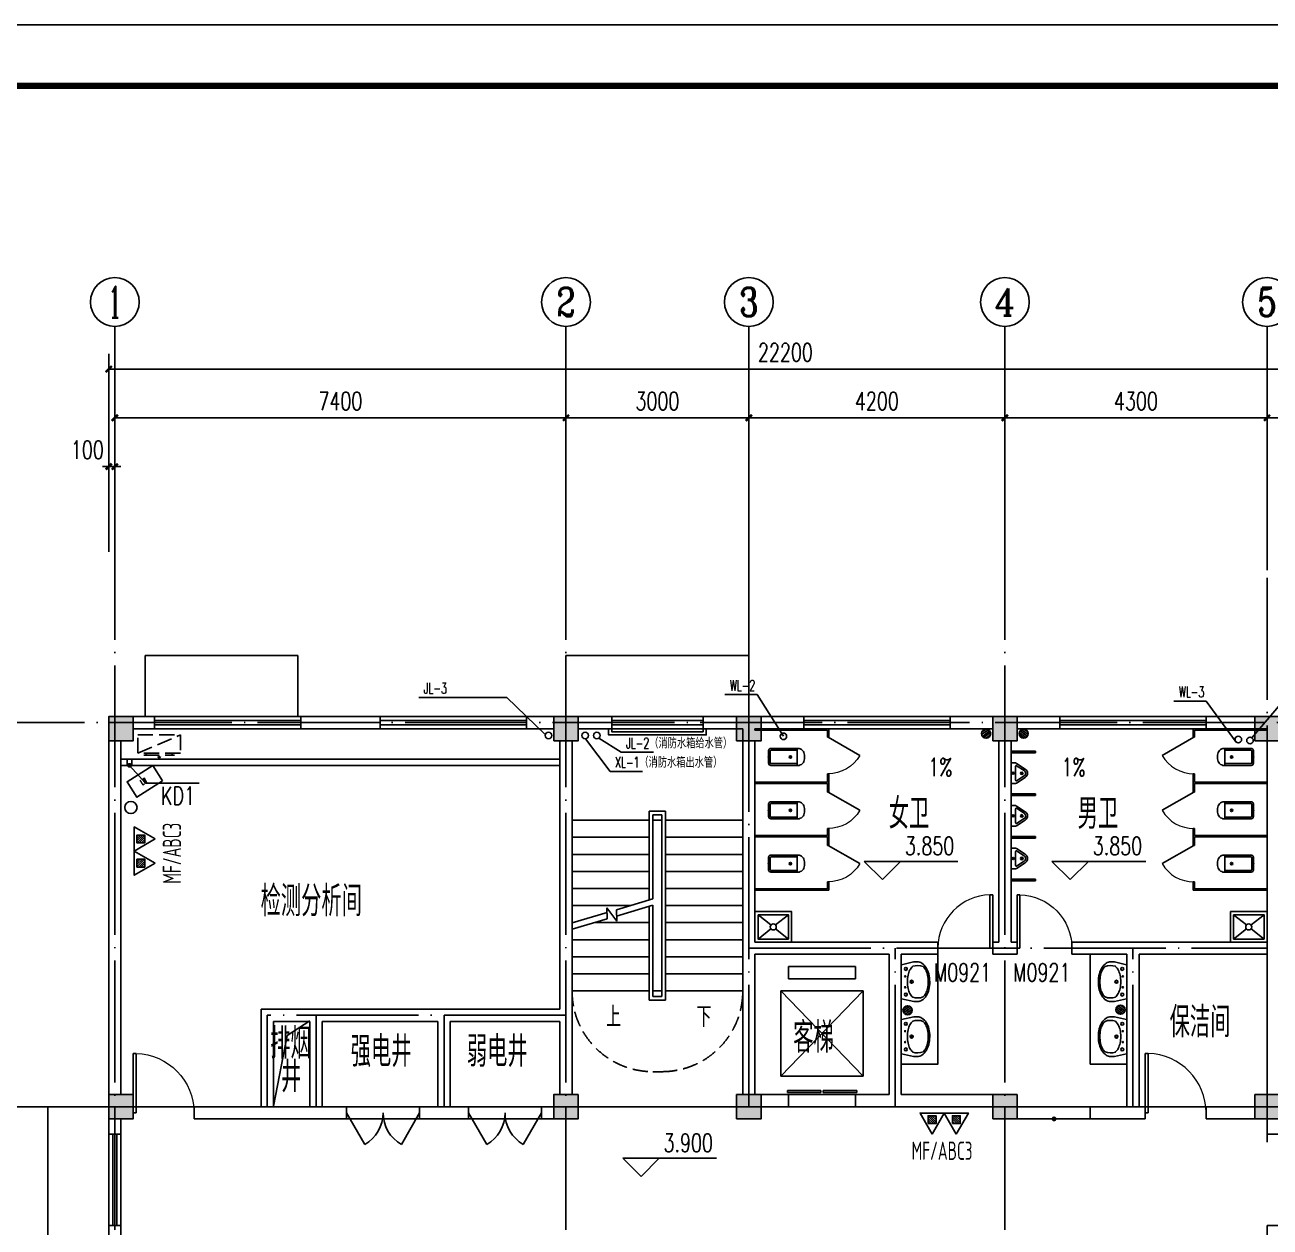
# Model space of a CAD drawing. Extents: x 6128144 to 12201635, y -1670122 to -706096.
# Drawn here: x 6374792 to 6395217, y -731060 to -711340 of the extents above; entities that cross this region are included whole.
import ezdxf
from ezdxf.enums import TextEntityAlignment as Align

# ---------------------------------------------------------------- set-up
doc = ezdxf.new("R2010")
doc.units = 0
doc.header["$LTSCALE"] = 1000
doc.header["$MEASUREMENT"] = 0
doc.linetypes.add('DASH', pattern=[0.35, 0.25, -0.1])
doc.linetypes.add('DOTE', pattern=[2.42, 2, -0.2, 0.02, -0.2])
doc.layers.get('0').update_dxf_attribs({"linetype": 'CONTINUOUS'})
doc.layers.get('Defpoints').update_dxf_attribs({"linetype": 'CONTINUOUS'})
for name, color, linetype in [('AUDIT_I_111215025233-1', 7, 'CONTINUOUS'), ('AXIS', 3, 'CONTINUOUS'), ('AXIS_TEXT', 7, 'CONTINUOUS'), ('COLUMN', 9, 'CONTINUOUS'), ('DIM_ELEV', 3, 'CONTINUOUS'), ('DIM_LEAD', 3, 'CONTINUOUS'), ('DIM_SYMB', 3, 'CONTINUOUS'), ('DOTE', 252, 'CONTINUOUS'), ('LATRINE', 6, 'CONTINUOUS'), ('LVTRY', 6, 'CONTINUOUS'), ('PUB_DIM', 3, 'CONTINUOUS'), ('PUB_HATCH', 8, 'CONTINUOUS'), ('PUB_TEXT', 7, 'CONTINUOUS'), ('PUB_TITLE', 4, 'CONTINUOUS'), ('STAIR', 5, 'CONTINUOUS'), ('TWT_LEAD', 3, 'CONTINUOUS'), ('VPIPE_DIM', 3, 'CONTINUOUS'), ('WALL', 2, 'CONTINUOUS'), ('WINDOW', 4, 'CONTINUOUS'), ('WINDOW_TEXT', 7, 'CONTINUOUS'), ('厨卫布置', 6, 'CONTINUOUS'), ('填充', 251, 'CONTINUOUS'), ('排水', 221, 'CONTINUOUS')]:
    doc.layers.add(name, color=color, linetype=linetype)
doc.styles.add('_TCH_AXIS', font='COMPLEX', dxfattribs={"bigfont": 'GBCBIG'})
doc.styles.add('_TCH_DIM', font='SIMPLEX', dxfattribs={"bigfont": 'GBCBIG'})
doc.styles.add('_TCH_DIM_T3', font='SIMPLEX', dxfattribs={"width": 0.705882, "bigfont": 'GBCBIG'})
doc.styles.add('_TCH_LABEL', font='COMPLEX', dxfattribs={"bigfont": 'GBCBIG'})
doc.styles.add('_TCH_WINDOW', font='SIMPLEX', dxfattribs={"height": 3.5, "bigfont": 'GBCBIG'})
doc.styles.add('COMPLEX', font='COMPLEX')
doc.styles.add('DIM_FONT', font='SIMPLEX', dxfattribs={"width": 0.7, "bigfont": 'GBCBIG'})
doc.styles.add('schuco', font='sceie.shx', dxfattribs={"width": 0.7, "bigfont": 'sceic.shx'})
doc.styles.add('X02W-L0100$0$_TWT_SERIAL', font='SIMPLEX', dxfattribs={"width": 0.8, "height": 3.5, "bigfont": 'HZTXT'})
doc.styles.add('样式 1', font='sceie.shx', dxfattribs={"width": 0.7, "bigfont": 'sceic.shx'})
doc.dimstyles.new('_TCH_ARCH&&100', dxfattribs={"dimtxt": 297.5, "dimasz": 100, "dimexe": 250, "dimexo": 300, "dimgap": 126.25, "dimtad": 1, "dimdec": 0, "dimzin": 0, "dimdsep": 46, "dimtxsty": '_TCH_DIM_T3', "dimblk": 'ARCHTICK', "dimcen": 0.09, "dimclrt": 7, "dimazin": 2, "dimtfac": 1, "dimtdec": 0, "dimtix": 1, "dimtmove": 2, "dimatfit": 3, "dimfxl": 0, "dimtolj": 1, "dimtzin": 0, "dimarcsym": 0})

# ---------------------------------------------------------------- blocks, each defined once
blk = doc.blocks.new('$lvtry$00000171')
at = {"layer": '排水'}
for p, q in [((-74, 11), (-11, 74)), ((-70, -27), (27, 70)), ((-53, -53), (53, 53)), ((-27, -70), (70, 27)), ((11, -74), (74, -11))]:
    blk.add_line(p, q, dxfattribs=at)
blk.add_circle((0, 0), 75, dxfattribs=at)
blk.add_point((0, 0), dxfattribs=at)
blk = doc.blocks.new('A$C2E081725')
at = {"linetype": 'DASH'}
for p, q in [((700, 94), (0, 394)), ((600, 64), (100, 64)), ((138, 94), (138, 64)), ((350, 8), (327, 39)), ((350, 49), (350, 0)), ((350, 8), (373, 39)), ((563, 94), (563, 64))]:
    blk.add_line(p, q, dxfattribs=at)
blk.add_lwpolyline([(0, 394), (0, 94), (700, 94), (700, 394)], close=True, dxfattribs=at)
blk = doc.blocks.new('$TCHSYS$APDOOR2D')
blk.add_line((0.5, 0), (0, 0.866))
at = {"lineweight": 13}
blk.add_arc((0.5, 0), 1, 120, 180, dxfattribs=at)
blk = doc.blocks.new('$lvtry$00000200')
at = {"color": 0}
for p, q in [((-110, -40), (-110, -470)), ((100, -30), (-100, -30)), ((110, -470), (110, -40))]:
    blk.add_line(p, q, dxfattribs=at)
blk.add_lwpolyline([(100, 0), (-100, 0, 0.414214), (-140, -40), (-140, -480, 0.414214), (-30, -590), (30, -590, 0.414214), (140, -480), (140, -40, 0.414214)], format="xyb", close=True, dxfattribs=at)
blk.add_lwpolyline([(140, -470), (-140, -470)], dxfattribs=at)
blk.add_circle((0, -359), 20, dxfattribs=at)
for centre, start, end in [((-100, -40), 90, 180), ((100, -40), 0, 90)]:
    blk.add_arc(centre, 10, start, end, dxfattribs=at)
for p in [(0, 0), (0, -359)]:
    blk.add_point(p, dxfattribs=at)
blk = doc.blocks.new('$lvtry$00000221')
at = {"color": 0}
for p, q in [((-124, -91), (-43, -216)), ((-116, -76), (116, -76)), ((43, -216), (124, -91))]:
    blk.add_line(p, q, dxfattribs=at)
blk.add_lwpolyline([(69, -231, -0.57735), (-69, -231), (-162, -88, -0.145378), (-170, -61), (-170, 0), (170, 0), (170, -61, -0.145378), (162, -88)], format="xyb", close=True, dxfattribs=at)
for centre, radius in [((0, -177), 20), ((0, -38), 17.7)]:
    blk.add_circle(centre, radius, dxfattribs=at)
for centre, radius, start, end in [((-116, -86), 10, 90, 213.0863), ((116, -86), 10, 326.9137, 90), ((0, -191), 50, 210, 330)]:
    blk.add_arc(centre, radius, start, end, dxfattribs=at)
for p in [(0, -38), (0, -177)]:
    blk.add_point(p, dxfattribs=at)
blk = doc.blocks.new('$plan$00000344')
for p, q in [((-280, -10), (-280, 0)), ((280, 0), (280, -10)), ((-251, -189), (-251, -186)), ((-248, -183), (-250, -185))]:
    blk.add_line(p, q)
for points in [[(-280, 0), (280, 0)], [(-326, -200), (-280, -5)], [(326, -204), (280, -5)]]:
    blk.add_lwpolyline(points)
for points in [[(-326, -200, 0.008223), (-326, -204, 0.149285)], [(253, -188, 0.098208), (193, -141, 0.066287), (110, -111, 0.052428), (0, -100, 0.052428), (-110, -111, 0.066287), (-193, -141, 0.093876), (-251, -186, 0.171377)], [(-326, -266, 0.149285), (-304, -337, 0.107079), (-231, -408, 0.075625), (-131, -450, 0.062436), (-1, -467, 0.062436), (130, -452, 0.075625), (230, -410, 0.107079), (304, -339, 0.149285), (326, -268, 0.005205), (326, -266, 0.086596)], [(-250, -358, 0.091341), (-193, -401, 0.066287), (-110, -431, 0.052428), (0, -442, 0.052428), (110, -431, 0.066287), (193, -401, 0.091756), (250, -358, 0.171377)]]:
    blk.add_lwpolyline(points, format="xyb")
at = {"flags": 128}
for points in [[(-326, -204), (-326, -268)], [(326, -204), (326, -268)]]:
    blk.add_lwpolyline(points, dxfattribs=at)
for points in [[(-253, -188, 0.172546), (-250, -358, 0.726395)], [(253, -188, -0.172546), (250, -358, -0.726395)]]:
    blk.add_lwpolyline(points, format="xyb", dxfattribs=at)
for centre, radius in [((-210, -75), 24), ((-210, -75), 24), ((-210, -75), 24), ((-90, -65), 10), ((0, -170), 25), ((90, -65), 10), ((210, -75), 24)]:
    blk.add_circle(centre, radius)
at = {"lineweight": 13}
blk.add_circle((0, -170), 15, dxfattribs=at)
blk.add_arc((-250, -186), 1, 131.3224, 180)
blk = doc.blocks.new('_LV12')
for p, q in [((-250, -50), (-39, -219)), ((39, -219), (250, -50)), ((-250, -450), (-39, -281)), ((39, -281), (250, -450))]:
    blk.add_line(p, q)
for points in [[(300, -500), (300, 0), (-300, 0), (-300, -500)], [(250, -450), (250, -50), (-250, -50), (-250, -450)]]:
    blk.add_lwpolyline(points, close=True)
blk.add_circle((0, -250), 50)
blk = doc.blocks.new('_AXISO')
blk.add_circle((0, 0), 0.5)
at = {"layer": 'AXIS_TEXT', "style": 'COMPLEX', "width": 1.041667}
blk.add_attdef('A', text='', height=0.56, dxfattribs=at).set_placement((-0.25, -0.28), (0.25, -0.28), align=Align.FIT)
blk = doc.blocks.new('_ArchTick')
at = {"color": 0, "linetype": 'ByBlock', "const_width": 0.4}
blk.add_lwpolyline([(-0.5, -0.5), (0.5, 0.5)], dxfattribs=at)
blk = doc.blocks.new('*D2743')
at = {"layer": 'Defpoints', "color": 0}
for p in [(6376267, -718585), (6376167, -720085), (6376267, -720085)]:
    blk.add_point(p, dxfattribs=at)
at = {"layer": 'PUB_DIM', "color": 0, "lineweight": -2}
for p, q in [((6376167, -719785), (6376167, -718335)), ((6376267, -719785), (6376267, -718335)), ((6376167, -718585), (6376067, -718585)), ((6376167, -718585), (6376267, -718585)), ((6376267, -718585), (6376367, -718585))]:
    blk.add_line(p, q, dxfattribs=at)
at = {"layer": 'PUB_DIM', "color": 0, "lineweight": -2, "xscale": 100, "yscale": 100, "zscale": 100}
blk.add_blockref('_ArchTick', (6376167, -718585), dxfattribs=at)
at = {"layer": 'PUB_DIM', "color": 0, "lineweight": -2, "xscale": 100, "yscale": 100, "zscale": 100, "rotation": 180}
blk.add_blockref('_ArchTick', (6376267, -718585), dxfattribs=at)
at = {"layer": 'PUB_DIM', "color": 7, "insert": (6375817, -718310), "char_height": 297.5, "attachment_point": 5, "style": '_TCH_DIM_T3'}
blk.add_mtext('\\A1;100', dxfattribs=at)
blk = doc.blocks.new('_FZH')
blk.add_lwpolyline([(-0.5, -0.5), (0.5, -0.5), (0.5, 0.5), (-0.5, 0.5)], close=True)
at = {"layer": 'PUB_HATCH'}
blk.add_solid([(-0.5, -0.5), (0.5, -0.5), (-0.5, 0.5), (0.5, 0.5)], dxfattribs=at)
blk = doc.blocks.new('*D2971')
at = {"layer": 'AXIS', "color": 0, "lineweight": -2}
for p, q in [((6376267, -719985), (6376267, -717535)), ((6383667, -719985), (6383667, -717535)), ((6376267, -717785), (6383667, -717785))]:
    blk.add_line(p, q, dxfattribs=at)
at = {"layer": 'Defpoints', "color": 0}
for p in [(6383667, -717785), (6376267, -720285), (6383667, -720285)]:
    blk.add_point(p, dxfattribs=at)
at = {"layer": 'AXIS', "color": 0, "lineweight": -2, "xscale": 100, "yscale": 100, "zscale": 100, "rotation": 180}
blk.add_blockref('_ArchTick', (6376267, -717785), dxfattribs=at)
at = {"layer": 'AXIS', "color": 0, "lineweight": -2, "xscale": 100, "yscale": 100, "zscale": 100}
blk.add_blockref('_ArchTick', (6383667, -717785), dxfattribs=at)
at = {"layer": 'AXIS', "color": 7, "insert": (6379967, -717510), "char_height": 297.5, "attachment_point": 5, "style": '_TCH_DIM_T3'}
blk.add_mtext('\\A1;7400', dxfattribs=at)
blk = doc.blocks.new('*D2972')
at = {"layer": 'AXIS', "color": 0, "lineweight": -2}
for p, q in [((6383667, -719985), (6383667, -717535)), ((6386667, -719985), (6386667, -717535)), ((6383667, -717785), (6386667, -717785))]:
    blk.add_line(p, q, dxfattribs=at)
at = {"layer": 'Defpoints', "color": 0}
for p in [(6386667, -717785), (6383667, -720285), (6386667, -720285)]:
    blk.add_point(p, dxfattribs=at)
at = {"layer": 'AXIS', "color": 0, "lineweight": -2, "xscale": 100, "yscale": 100, "zscale": 100, "rotation": 180}
blk.add_blockref('_ArchTick', (6383667, -717785), dxfattribs=at)
at = {"layer": 'AXIS', "color": 0, "lineweight": -2, "xscale": 100, "yscale": 100, "zscale": 100}
blk.add_blockref('_ArchTick', (6386667, -717785), dxfattribs=at)
at = {"layer": 'AXIS', "color": 7, "insert": (6385167, -717510), "char_height": 297.5, "attachment_point": 5, "style": '_TCH_DIM_T3'}
blk.add_mtext('\\A1;3000', dxfattribs=at)
blk = doc.blocks.new('*D2973')
at = {"layer": 'AXIS', "color": 0, "lineweight": -2}
for p, q in [((6386667, -719985), (6386667, -717535)), ((6390867, -719985), (6390867, -717535)), ((6386667, -717785), (6390867, -717785))]:
    blk.add_line(p, q, dxfattribs=at)
at = {"layer": 'Defpoints', "color": 0}
for p in [(6390867, -717785), (6386667, -720285), (6390867, -720285)]:
    blk.add_point(p, dxfattribs=at)
at = {"layer": 'AXIS', "color": 0, "lineweight": -2, "xscale": 100, "yscale": 100, "zscale": 100, "rotation": 180}
blk.add_blockref('_ArchTick', (6386667, -717785), dxfattribs=at)
at = {"layer": 'AXIS', "color": 0, "lineweight": -2, "xscale": 100, "yscale": 100, "zscale": 100}
blk.add_blockref('_ArchTick', (6390867, -717785), dxfattribs=at)
at = {"layer": 'AXIS', "color": 7, "insert": (6388767, -717510), "char_height": 297.5, "attachment_point": 5, "style": '_TCH_DIM_T3'}
blk.add_mtext('\\A1;4200', dxfattribs=at)
blk = doc.blocks.new('*D2974')
at = {"layer": 'AXIS', "color": 0, "lineweight": -2}
for p, q in [((6390867, -719985), (6390867, -717535)), ((6395167, -719985), (6395167, -717535)), ((6390867, -717785), (6395167, -717785))]:
    blk.add_line(p, q, dxfattribs=at)
at = {"layer": 'Defpoints', "color": 0}
for p in [(6395167, -717785), (6390867, -720285), (6395167, -720285)]:
    blk.add_point(p, dxfattribs=at)
at = {"layer": 'AXIS', "color": 0, "lineweight": -2, "xscale": 100, "yscale": 100, "zscale": 100, "rotation": 180}
blk.add_blockref('_ArchTick', (6390867, -717785), dxfattribs=at)
at = {"layer": 'AXIS', "color": 0, "lineweight": -2, "xscale": 100, "yscale": 100, "zscale": 100}
blk.add_blockref('_ArchTick', (6395167, -717785), dxfattribs=at)
at = {"layer": 'AXIS', "color": 7, "insert": (6393017, -717510), "char_height": 297.5, "attachment_point": 5, "style": '_TCH_DIM_T3'}
blk.add_mtext('\\A1;4300', dxfattribs=at)
blk = doc.blocks.new('*D2975')
at = {"layer": 'AXIS', "color": 0, "lineweight": -2}
for p, q in [((6395167, -719985), (6395167, -717535)), ((6398267, -719985), (6398267, -717535)), ((6395167, -717785), (6398267, -717785))]:
    blk.add_line(p, q, dxfattribs=at)
at = {"layer": 'Defpoints', "color": 0}
for p in [(6398267, -717785), (6395167, -720285), (6398267, -720285)]:
    blk.add_point(p, dxfattribs=at)
at = {"layer": 'AXIS', "color": 0, "lineweight": -2, "xscale": 100, "yscale": 100, "zscale": 100, "rotation": 180}
blk.add_blockref('_ArchTick', (6395167, -717785), dxfattribs=at)
at = {"layer": 'AXIS', "color": 0, "lineweight": -2, "xscale": 100, "yscale": 100, "zscale": 100}
blk.add_blockref('_ArchTick', (6398267, -717785), dxfattribs=at)
at = {"layer": 'AXIS', "color": 7, "insert": (6396717, -717510), "char_height": 297.5, "attachment_point": 5, "style": '_TCH_DIM_T3'}
blk.add_mtext('\\A1;3100', dxfattribs=at)
blk = doc.blocks.new('*D2976')
at = {"layer": 'AXIS', "color": 0, "lineweight": -2}
for p, q in [((6376167, -719985), (6376167, -716735)), ((6398367, -719985), (6398367, -716735)), ((6376167, -716985), (6398367, -716985))]:
    blk.add_line(p, q, dxfattribs=at)
at = {"layer": 'Defpoints', "color": 0}
for p in [(6398367, -716985), (6376167, -720285), (6398367, -720285)]:
    blk.add_point(p, dxfattribs=at)
at = {"layer": 'AXIS', "color": 0, "lineweight": -2, "xscale": 100, "yscale": 100, "zscale": 100, "rotation": 180}
blk.add_blockref('_ArchTick', (6376167, -716985), dxfattribs=at)
at = {"layer": 'AXIS', "color": 0, "lineweight": -2, "xscale": 100, "yscale": 100, "zscale": 100}
blk.add_blockref('_ArchTick', (6398367, -716985), dxfattribs=at)
at = {"layer": 'AXIS', "color": 7, "insert": (6387267, -716710), "char_height": 297.5, "attachment_point": 5, "style": '_TCH_DIM_T3'}
blk.add_mtext('\\A1;22200', dxfattribs=at)
blk = doc.blocks.new('$DorLib2D$00000001')
for p, q in [((0.45, 0.975), (0.5, 0.975)), ((0.45, 0), (0.45, 0.975)), ((0.5, 0), (0.5, 0.975)), ((0.5, 0), (0.45, 0))]:
    blk.add_line(p, q)
at = {"lineweight": 13}
blk.add_arc((0.475, 0), 0.975, 91.4693, 180, dxfattribs=at)
blk = doc.blocks.new('$TCHSYS$LDOR22D')
for p, q in [((-0.517, 0.833), (-0.017, 0.833)), ((-0.517, 0.833), (-0.517, 0.667)), ((-0.017, 0.833), (-0.017, 0.667)), ((0.017, 0.833), (0.017, 0.667)), ((0.017, 0.833), (0.517, 0.833)), ((0.517, 0.833), (0.517, 0.667)), ((-0.517, 0.667), (-0.017, 0.667)), ((0.017, 0.667), (0.517, 0.667)), ((-0.5, 0.5), (0.5, 0.5))]:
    blk.add_line(p, q)
blk = doc.blocks.new('$ATTACHMENT$00000214')
h = blk.add_hatch()
h.set_pattern_fill('ANSI31', color=256, scale=200, style=0)
h.set_pattern_definition([(45, (-38543.802, -6842.639), (-17.67767, 17.67767), [])])
h.paths.add_polyline_path([(-65, 2), (65, 2), (65, -128), (-65, -128)])
for points in [[(0, 172), (-198, -172), (198, -172)], [(-65, 2), (65, 2), (65, -128), (-65, -128)]]:
    blk.add_lwpolyline(points, close=True)

msp = doc.modelspace()

# ---------------------------------------------------------------- linework, layer by layer
at = {"color": 0}
for p, q in [((6386273.9, -722324.2), (6386802.3, -722324.2)), ((6387233.6, -723009.3), (6386802.3, -722324.2)), ((6393639.8, -722431.1), (6394168.2, -722431.1)), ((6394661.8, -723104.6), (6394168.2, -722431.1)), ((6376917.5, -722885.3), (6376917.5, -722685.3)), ((6376917.5, -722685.3), (6379317.5, -722685.3)), ((6379317.5, -722752), (6376917.5, -722752)), ((6379317.5, -722818.7), (6376917.5, -722818.7)), ((6379317.5, -722685.3), (6379317.5, -722885.3)), ((6376917.5, -722885.3), (6379317.5, -722885.3)), ((6384392.9, -723585.3), (6384921.3, -723585.3)), ((6380067.6, -729185.3), (6380367.6, -729705)), ((6381267.6, -729185.3), (6380967.6, -729705))]:
    msp.add_line(p, q, dxfattribs=at)
at = {"color": 0, "extrusion": (0, 0, -1)}
for p, q in [((6380617.8, -722685.3), (6380617.8, -722885.3)), ((6383017.8, -722685.3), (6380617.8, -722685.3)), ((6380617.8, -722752), (6383017.8, -722752)), ((6380617.8, -722818.7), (6383017.8, -722818.7)), ((6383017.8, -722885.3), (6383017.8, -722685.3)), ((6387567.5, -722685.3), (6387567.5, -722885.3)), ((6389967.5, -722685.3), (6387567.5, -722685.3)), ((6387567.5, -722752), (6389967.5, -722752)), ((6387567.5, -722818.7), (6389967.5, -722818.7)), ((6389967.5, -722885.3), (6389967.5, -722685.3)), ((6391767.5, -722685.3), (6391767.5, -722885.3)), ((6394167.5, -722685.3), (6391767.5, -722685.3)), ((6391767.5, -722752), (6394167.5, -722752)), ((6391767.5, -722818.7), (6394167.5, -722818.7)), ((6394167.5, -722885.3), (6394167.5, -722685.3)), ((6383017.8, -722885.3), (6380617.8, -722885.3)), ((6389967.5, -722885.3), (6387567.5, -722885.3)), ((6394167.5, -722885.3), (6391767.5, -722885.3)), ((6382067.6, -729185.3), (6382367.6, -729705)), ((6383267.6, -729185.3), (6382967.6, -729705))]:
    msp.add_line(p, q, dxfattribs=at)
at = {"extrusion": (0, 0, -1)}
for p, q in [((6385917.5, -722685.3), (6384417.5, -722685.3)), ((6384417.5, -722885.3), (6384417.5, -722685.3)), ((6384417.5, -722752), (6385917.5, -722752)), ((6384417.5, -722818.7), (6385917.5, -722818.7)), ((6385917.5, -722885.3), (6385917.5, -722685.3)), ((6385917.5, -722885.3), (6384417.5, -722885.3)), ((6376617.5, -728210.3), (6376567.5, -728210.3)), ((6376567.5, -729185.3), (6376567.5, -728210.3)), ((6376617.5, -729185.3), (6376617.5, -728210.3)), ((6376567.5, -729185.3), (6376617.5, -729185.3)), ((6376167.5, -731035.3), (6376167.5, -729535.3)), ((6376367.5, -729535.3), (6376167.5, -729535.3)), ((6376234.1, -729535.3), (6376234.1, -731035.3)), ((6376300.8, -729535.3), (6376300.8, -731035.3)), ((6376367.5, -731035.3), (6376367.5, -729535.3)), ((6376367.5, -731035.3), (6376167.5, -731035.3))]:
    msp.add_line(p, q, dxfattribs=at)
at = {"color": 1}
msp.add_line((6383990.1, -723049.2), (6384392.9, -723585.3), dxfattribs=at)
at = {"color": 3}
for p, q in [((6384207.8, -723038.1), (6384574.4, -723271)), ((6384574.4, -723271), (6385102.8, -723271))]:
    msp.add_line(p, q, dxfattribs=at)
at = {"linetype": 'ByBlock'}
msp.add_line((6376367.5, -723485.3), (6383567.5, -723485.3), dxfattribs=at)
msp.add_line((6376367.5, -723485.3), (6383567.5, -723485.3), dxfattribs=at)
for p, q in [((6393217.5, -728210.3), (6393167.5, -728210.3)), ((6393167.5, -729185.3), (6393167.5, -728210.3)), ((6393217.5, -729185.3), (6393217.5, -728210.3)), ((6393167.5, -729185.3), (6393217.5, -729185.3))]:
    msp.add_line(p, q)
at = {"color": 0, "linetype": 'DASH'}
msp.add_line((6385092.5, -728510.3), (6385242.5, -728510.3), dxfattribs=at)
at = {"color": 0}
for points in [[(6384367.5, -722885.3), (6384367.5, -722985.3), (6385967.5, -722985.3), (6385967.5, -722885.3)], [(6384417.5, -722885.3), (6384417.5, -722935.3), (6385917.5, -722935.3), (6385917.5, -722885.3)], [(6378867.5, -729075.7), (6379092.8, -727918.8), (6379467.5, -727675.7)]]:
    msp.add_lwpolyline(points, dxfattribs=at)
for centre in [(6383379.8, -722995.1), (6387233.6, -723009.3), (6394696.1, -723063.1)]:
    msp.add_circle(centre, 53.8, dxfattribs=at)
at = {"color": 1}
msp.add_circle((6383983.7, -722995.8), 53.8, dxfattribs=at)
at = {"color": 3}
msp.add_circle((6384175.6, -722995.1), 53.8, dxfattribs=at)
msp.add_circle((6376531.8, -724175.9), 100)
at = {"color": 0, "linetype": 'DASH'}
for centre, start, end in [((6385092.5, -727185.3), 180, 270), ((6385242.5, -727185.3), 270, 360)]:
    msp.add_arc(centre, 1325, start, end, dxfattribs=at)
at = {"lineweight": 13, "extrusion": (0, 0, -1)}
msp.add_arc((-6376592.5, -729185.3), 975, 91.46928, 180, dxfattribs=at)
at = {"lineweight": 13}
msp.add_arc((6393192.5, -729185.3), 975, 360, 88.53072, dxfattribs=at)
at = {"color": 0}
for centre, start, end in [((6380067.6, -729185.3), 300, 0), ((6381267.6, -729185.3), 180, 240)]:
    msp.add_arc(centre, 600, start, end, dxfattribs=at)
at = {"color": 0, "extrusion": (0, 0, -1)}
for centre, start, end in [((-6382067.6, -729185.3), 180, 240), ((-6383267.6, -729185.3), 300, 360)]:
    msp.add_arc(centre, 600, start, end, dxfattribs=at)
at = {"layer": 'AUDIT_I_111215025233-1'}
for p, q in [((6376767.5, -722685.3), (6376767.5, -721685.3)), ((6379267.5, -721685.3), (6376767.5, -721685.3)), ((6379267.5, -722685.3), (6379267.5, -721685.3)), ((6386667.5, -721685.3), (6383667.5, -721685.3)), ((6383667.5, -722685.3), (6383667.5, -721685.3)), ((6386667.5, -722685.3), (6386667.5, -721685.3)), ((6376067.5, -729085.3), (6375167.5, -729085.3)), ((6375167.5, -731485.3), (6375167.5, -729085.3))]:
    msp.add_line(p, q, dxfattribs=at)
at = {"layer": 'AXIS', "color": 0}
for p, q in [((6376267.5, -720285.3), (6376267.5, -716285.3)), ((6383667.5, -720285.3), (6383667.5, -716285.3)), ((6386667.5, -720285.3), (6386667.5, -716285.3)), ((6390867.5, -720285.3), (6390867.5, -716285.3)), ((6395167.5, -720285.3), (6395167.5, -716285.3))]:
    msp.add_line(p, q, dxfattribs=at)
at = {"layer": 'DIM_ELEV', "color": 0}
for p, q in [((6388857, -725360.6), (6388557, -725060.6)), ((6388557, -725060.6), (6390097.2, -725060.6)), ((6388857, -725360.6), (6389157, -725060.6)), ((6391938.9, -725360.6), (6391638.9, -725060.6)), ((6391638.9, -725060.6), (6393179.2, -725060.6)), ((6391938.9, -725360.6), (6392238.9, -725060.6)), ((6384898.3, -730231.1), (6384598.3, -729931.1)), ((6384598.3, -729931.1), (6386138.5, -729931.1)), ((6384898.3, -730231.1), (6385198.3, -729931.1))]:
    msp.add_line(p, q, dxfattribs=at)
at = {"layer": 'DIM_LEAD', "const_width": 40}
msp.add_lwpolyline([(6391665.3, -729267.1, 1), (6391681.6, -729303.6, 1)], format="xyb", close=True, dxfattribs=at)
at = {"layer": 'DIM_SYMB'}
for points in [[(6390019.2, -723447.4, 0, 0, 0), (6390208.4, -723282.4, 80, 0, 0), (6390434.5, -723085.2, 0, 0, 0)], [(6391715.8, -723447.4, 0, 0, 0), (6391526.5, -723282.4, 80, 0, 0), (6391300.4, -723085.2, 0, 0, 0)]]:
    msp.add_lwpolyline(points, format="xyseb", dxfattribs=at)
at = {"layer": 'DIM_SYMB', "const_width": 40}
msp.add_lwpolyline([(6376520.9, -723500.2, 1), (6376494.1, -723470.5, 1)], format="xyb", close=True, dxfattribs=at)
at = {"layer": 'DIM_SYMB'}
msp.add_lwpolyline([(6377650.1, -723775.2), (6376769, -723775.2), (6376507.5, -723485.3)], dxfattribs=at)
at = {"layer": 'DIM_SYMB', "color": 0}
for points in [[(6385905, -727325.3, 0, 0, 0), (6385905, -723635.3, 0, 0, 0), (6384430, -723635.3, 0, 0, 0), (6384430, -725485.3, 80, 0, 0), (6384430, -725785.3, 0, 0, 0)], [(6384430, -727325.3, 0, 0, 0), (6384430, -726365.3, 80, 0, 0), (6384430, -726065.3, 0, 0, 0)]]:
    msp.add_lwpolyline(points, format="xyseb", dxfattribs=at)
at = {"layer": 'DOTE', "linetype": 'DOTE'}
for p, q in [((6376267.5, -740785.3), (6376267.5, -720285.3)), ((6383667.5, -740785.3), (6383667.5, -720285.3)), ((6386667.5, -729085.3), (6386667.5, -720285.3)), ((6390867.5, -740785.3), (6390867.5, -720285.3)), ((6395167.5, -729669.1), (6395167.5, -720285.3)), ((6373767.5, -722785.3), (6400767.5, -722785.3)), ((6386667.5, -726485.3), (6395167.5, -726485.3)), ((6389067.5, -729085.3), (6389067.5, -726485.3)), ((6392967.5, -729085.3), (6392967.5, -726485.3)), ((6383667.5, -727585.3), (6378767.5, -727585.3)), ((6378767.5, -729085.3), (6378767.5, -727585.3)), ((6379567.5, -729085.3), (6379567.5, -727585.3)), ((6381667.5, -729085.3), (6381667.5, -727585.3)), ((6373767.5, -729085.3), (6400767.5, -729085.3)), ((6375367.5, -729085.3), (6399167.5, -729085.3))]:
    msp.add_line(p, q, dxfattribs=at)
at = {"layer": 'LATRINE'}
for p, q in [((6386767.5, -722885.3), (6387980, -722885.3)), ((6386767.5, -722885.3), (6386767.5, -722910.3)), ((6386767.5, -722910.3), (6387955, -722910.3)), ((6387955, -722910.3), (6387955, -723022.8)), ((6387955, -723022.8), (6387980, -723022.8)), ((6387980, -723022.8), (6387980, -722885.3)), ((6393955, -722885.3), (6393955, -723022.8)), ((6395167.5, -722885.3), (6393955, -722885.3)), ((6393955, -723022.8), (6393980, -723022.8)), ((6393980, -723022.8), (6393980, -722910.3)), ((6395167.5, -722910.3), (6393980, -722910.3)), ((6395167.5, -722910.3), (6395167.5, -722885.3)), ((6390767.5, -723279.7), (6390767.5, -723254.7)), ((6390967.5, -723254.7), (6391367.5, -723254.7)), ((6390967.5, -723279.7), (6391367.5, -723279.7)), ((6391367.5, -723279.7), (6391367.5, -723254.7)), ((6387980, -723622.8), (6387955, -723622.8)), ((6387955, -723622.8), (6387955, -723760.3)), ((6387980, -723772.8), (6387980, -723622.8)), ((6393980, -723622.8), (6393955, -723622.8)), ((6393955, -723622.8), (6393955, -723772.8)), ((6393980, -723760.3), (6393980, -723622.8)), ((6386767.5, -723760.3), (6387955, -723760.3)), ((6386767.5, -723760.3), (6386767.5, -723785.3)), ((6386767.5, -723785.3), (6387955, -723785.3)), ((6387955, -723785.3), (6387955, -723922.8)), ((6387980, -723922.8), (6387980, -723772.8)), ((6393955, -723772.8), (6393955, -723922.8)), ((6395167.5, -723760.3), (6393980, -723760.3)), ((6395167.5, -723785.3), (6393980, -723785.3)), ((6393980, -723922.8), (6393980, -723785.3)), ((6395167.5, -723785.3), (6395167.5, -723760.3)), ((6387955, -723922.8), (6387980, -723922.8)), ((6390767.5, -723979.2), (6390767.5, -723954.2)), ((6390967.5, -723954.2), (6391367.5, -723954.2)), ((6390967.5, -723979.2), (6391367.5, -723979.2)), ((6391367.5, -723979.2), (6391367.5, -723954.2)), ((6393955, -723922.8), (6393980, -723922.8)), ((6386767.5, -724635.3), (6387955, -724635.3)), ((6386767.5, -724635.3), (6386767.5, -724660.3)), ((6386767.5, -724660.3), (6387955, -724660.3)), ((6387980, -724522.8), (6387955, -724522.8)), ((6387955, -724522.8), (6387955, -724635.3)), ((6387955, -724660.3), (6387955, -724797.8)), ((6387980, -724647.8), (6387980, -724522.8)), ((6387980, -724797.8), (6387980, -724647.8)), ((6390767.5, -724678.7), (6390767.5, -724653.7)), ((6390967.5, -724653.7), (6391367.5, -724653.7)), ((6390967.5, -724678.7), (6391367.5, -724678.7)), ((6391367.5, -724678.7), (6391367.5, -724653.7)), ((6393980, -724522.8), (6393955, -724522.8)), ((6393955, -724522.8), (6393955, -724647.8)), ((6393955, -724647.8), (6393955, -724797.8)), ((6393980, -724635.3), (6393980, -724522.8)), ((6395167.5, -724635.3), (6393980, -724635.3)), ((6395167.5, -724660.3), (6393980, -724660.3)), ((6393980, -724797.8), (6393980, -724660.3)), ((6395167.5, -724660.3), (6395167.5, -724635.3)), ((6387955, -724797.8), (6387980, -724797.8)), ((6393955, -724797.8), (6393980, -724797.8)), ((6387980, -725397.8), (6387955, -725397.8)), ((6387955, -725397.8), (6387955, -725510.3)), ((6387980, -725535.3), (6387980, -725397.8)), ((6390767.5, -725378.2), (6390767.5, -725353.2)), ((6390967.5, -725353.2), (6391367.5, -725353.2)), ((6390967.5, -725378.2), (6391367.5, -725378.2)), ((6391367.5, -725378.2), (6391367.5, -725353.2)), ((6393980, -725397.8), (6393955, -725397.8)), ((6393955, -725397.8), (6393955, -725535.3)), ((6393980, -725510.3), (6393980, -725397.8)), ((6386767.5, -725510.3), (6387955, -725510.3)), ((6386767.5, -725510.3), (6386767.5, -725535.3)), ((6386767.5, -725535.3), (6387980, -725535.3)), ((6395167.5, -725535.3), (6393955, -725535.3)), ((6395167.5, -725510.3), (6393980, -725510.3)), ((6395167.5, -725535.3), (6395167.5, -725510.3))]:
    msp.add_line(p, q, dxfattribs=at)
for points in [[(6389167.5, -728385.3), (6389767.5, -728385.3), (6389767.5, -726585.3), (6389167.5, -726585.3)], [(6392867.5, -728385.3), (6392267.5, -728385.3), (6392267.5, -726585.3), (6392867.5, -726585.3)]]:
    msp.add_lwpolyline(points, dxfattribs=at)
at = {"layer": 'PUB_TITLE', "color": 4}
msp.add_lwpolyline([(6357702.5, -753339.6), (6417102.5, -753339.6), (6417102.5, -711339.6), (6357702.5, -711339.6)], close=True, dxfattribs=at)
at = {"layer": 'PUB_TITLE', "color": 4, "const_width": 100}
msp.add_lwpolyline([(6360202.5, -752339.6), (6416102.5, -752339.6), (6416102.5, -712339.6), (6360202.5, -712339.6)], close=True, dxfattribs=at)
at = {"layer": 'STAIR', "linetype": 'ByBlock'}
for p, q in [((6386567.5, -722885.3), (6383867.5, -722885.3)), ((6386567.5, -724285.3), (6386567.5, -722885.3)), ((6383767.5, -723085.3), (6383767.5, -724285.3)), ((6383767.5, -726625.3), (6383767.5, -725902.8))]:
    msp.add_line(p, q, dxfattribs=at)
at = {"layer": 'STAIR', "color": 0}
for p, q in [((6386467.5, -722885.3), (6383867.5, -722885.3)), ((6383767.5, -723085.3), (6383767.5, -724385.3)), ((6386567.5, -724385.3), (6386567.5, -723085.3)), ((6385032.5, -725694.7), (6385032.5, -724235.3)), ((6385032.5, -724235.3), (6385302.5, -724235.3)), ((6385302.5, -724235.3), (6385302.5, -727335.3)), ((6383767.5, -726069.5), (6383767.5, -724385.3)), ((6383767.5, -724385.3), (6385032.5, -724385.3)), ((6383767.5, -724385.3), (6385032.5, -724385.3)), ((6385092.5, -725676.9), (6385092.5, -724295.3)), ((6385092.5, -724295.3), (6385242.5, -724295.3)), ((6385092.5, -725676.9), (6385092.5, -724385.3)), ((6385092.5, -724385.3), (6385242.5, -724385.3)), ((6385242.5, -724295.3), (6385242.5, -727275.3)), ((6385242.5, -724385.3), (6385242.5, -727185.3)), ((6386567.5, -724385.3), (6385302.5, -724385.3)), ((6385302.5, -724385.3), (6386567.5, -724385.3)), ((6386567.5, -724385.3), (6386567.5, -727185.3)), ((6383767.5, -724665.3), (6385032.5, -724665.3)), ((6386567.5, -724665.3), (6385302.5, -724665.3)), ((6383767.5, -724945.3), (6385032.5, -724945.3)), ((6386567.5, -724945.3), (6385302.5, -724945.3)), ((6383767.5, -725225.3), (6385032.5, -725225.3)), ((6386567.5, -725225.3), (6385302.5, -725225.3)), ((6383767.5, -725505.3), (6385032.5, -725505.3)), ((6384495.6, -725853.7), (6385092.5, -725676.9)), ((6386567.5, -725505.3), (6385302.5, -725505.3)), ((6383767.5, -725785.3), (6384726.5, -725785.3)), ((6383767.5, -726069.5), (6384342.5, -725899.1)), ((6384345.2, -726002.6), (6384340.5, -725824.2)), ((6384340.5, -725824.2), (6384500.5, -726040.4)), ((6384500.5, -726040.4), (6384495.6, -725853.7)), ((6384498.3, -725957.2), (6385092.5, -725781.2)), ((6385032.5, -727335.3), (6385032.5, -725799)), ((6385092.5, -727185.3), (6385092.5, -725781.2)), ((6385092.5, -727275.3), (6385092.5, -725781.2)), ((6386567.5, -725785.3), (6385302.5, -725785.3)), ((6383767.5, -726173.8), (6384345.2, -726002.6)), ((6383767.5, -726065.3), (6383781.4, -726065.3)), ((6384133.4, -726065.3), (6385032.5, -726065.3)), ((6386567.5, -726065.3), (6385302.5, -726065.3)), ((6383767.5, -727185.3), (6383767.5, -726173.8)), ((6383767.5, -726345.3), (6385032.5, -726345.3)), ((6386567.5, -726345.3), (6385302.5, -726345.3)), ((6383767.5, -726625.3), (6385032.5, -726625.3)), ((6386567.5, -726625.3), (6385302.5, -726625.3)), ((6383767.5, -726905.3), (6385032.5, -726905.3)), ((6386567.5, -726905.3), (6385302.5, -726905.3)), ((6383767.5, -727185.3), (6385032.5, -727185.3)), ((6385302.5, -727335.3), (6385032.5, -727335.3)), ((6385092.5, -727185.3), (6385242.5, -727185.3)), ((6385242.5, -727275.3), (6385092.5, -727275.3)), ((6386567.5, -727185.3), (6385302.5, -727185.3))]:
    msp.add_line(p, q, dxfattribs=at)
at = {"layer": 'STAIR'}
for p, q in [((6387317.5, -726785.3), (6387317.5, -726985.3)), ((6388417.5, -726785.3), (6387317.5, -726785.3)), ((6388417.5, -726985.3), (6388417.5, -726785.3)), ((6387317.5, -726985.3), (6388417.5, -726985.3)), ((6387192.5, -727185.3), (6387192.5, -728585.3)), ((6388542.5, -727185.3), (6387192.5, -727185.3)), ((6387192.5, -727185.3), (6388542.5, -728585.3)), ((6387192.5, -728585.3), (6388542.5, -727185.3)), ((6388542.5, -728585.3), (6388542.5, -727185.3)), ((6387192.5, -728585.3), (6388542.5, -728585.3))]:
    msp.add_line(p, q, dxfattribs=at)
at = {"layer": 'TWT_LEAD', "color": 3}
for p, q in [((6381254.4, -722370.7), (6382697.7, -722370.7)), ((6383328.9, -722977.6), (6382697.7, -722370.7)), ((6394919.4, -723032.6), (6395390.8, -722481.8))]:
    msp.add_line(p, q, dxfattribs=at)
msp.add_circle((6394887.9, -723076.2), 53.8, dxfattribs=at)
at = {"layer": 'WALL', "linetype": 'ByBlock'}
for p, q in [((6376917.5, -722685.3), (6376567.5, -722685.3)), ((6376917.5, -722885.3), (6376917.5, -722685.3)), ((6380617.8, -722685.3), (6379317.5, -722685.3)), ((6379317.5, -722685.3), (6379317.5, -722885.3)), ((6380617.8, -722885.3), (6380617.8, -722685.3)), ((6383467.5, -722685.3), (6383017.8, -722685.3)), ((6383017.8, -722685.3), (6383017.8, -722885.3)), ((6384417.5, -722685.3), (6383867.5, -722685.3)), ((6384417.5, -722885.3), (6384417.5, -722685.3)), ((6386467.5, -722685.3), (6385917.5, -722685.3)), ((6385917.5, -722685.3), (6385917.5, -722885.3)), ((6387567.5, -722685.3), (6386867.5, -722685.3)), ((6387567.5, -722885.3), (6387567.5, -722685.3)), ((6390667.5, -722685.3), (6389967.5, -722685.3)), ((6389967.5, -722685.3), (6389967.5, -722885.3)), ((6391767.5, -722685.3), (6391067.5, -722685.3)), ((6391767.5, -722885.3), (6391767.5, -722685.3)), ((6394967.5, -722685.3), (6394167.5, -722685.3)), ((6394167.5, -722685.3), (6394167.5, -722885.3)), ((6376567.5, -722885.3), (6376917.5, -722885.3)), ((6379317.5, -722885.3), (6380617.8, -722885.3)), ((6383017.8, -722885.3), (6383467.5, -722885.3)), ((6383867.5, -722885.3), (6384417.5, -722885.3)), ((6385917.5, -722885.3), (6386467.5, -722885.3)), ((6386867.5, -722885.3), (6387567.5, -722885.3)), ((6389967.5, -722885.3), (6390667.5, -722885.3)), ((6391067.5, -722885.3), (6391767.5, -722885.3)), ((6394167.5, -722885.3), (6394967.5, -722885.3)), ((6376167.5, -728885.3), (6376167.5, -723085.3)), ((6376367.5, -728885.3), (6376367.5, -723085.3)), ((6383567.5, -727485.3), (6383567.5, -723085.3)), ((6383767.5, -727585.3), (6383767.5, -723085.3)), ((6386567.5, -726485.3), (6386567.5, -723085.3)), ((6386767.5, -726385.3), (6386767.5, -723085.3)), ((6390767.5, -726385.3), (6390767.5, -723085.3)), ((6390967.5, -726385.3), (6390967.5, -723085.3)), ((6395167.5, -726385.3), (6395167.5, -723085.3)), ((6386567.5, -728885.3), (6386567.5, -726485.3)), ((6388767.5, -726385.3), (6386767.5, -726385.3)), ((6389067.5, -726385.3), (6388767.5, -726385.3)), ((6389767.5, -726385.3), (6389067.5, -726385.3)), ((6389767.5, -726585.3), (6389767.5, -726385.3)), ((6390767.5, -726385.3), (6390667.5, -726385.3)), ((6390667.5, -726385.3), (6390667.5, -726585.3)), ((6391067.5, -726385.3), (6390967.5, -726385.3)), ((6391067.5, -726585.3), (6391067.5, -726385.3)), ((6392467.5, -726385.3), (6391967.5, -726385.3)), ((6391967.5, -726385.3), (6391967.5, -726585.3)), ((6392967.5, -726385.3), (6392467.5, -726385.3)), ((6395167.5, -726385.3), (6392967.5, -726385.3)), ((6388767.5, -726585.3), (6386767.5, -726585.3)), ((6386767.5, -728885.3), (6386767.5, -726585.3)), ((6388967.5, -726585.3), (6388767.5, -726585.3)), ((6388967.5, -728885.3), (6388967.5, -726585.3)), ((6389167.5, -728885.3), (6389167.5, -726585.3)), ((6389167.5, -726585.3), (6389767.5, -726585.3)), ((6390667.5, -726585.3), (6390867.5, -726585.3)), ((6390867.5, -726585.3), (6391067.5, -726585.3)), ((6391967.5, -726585.3), (6392467.5, -726585.3)), ((6392867.5, -726585.3), (6392467.5, -726585.3)), ((6392867.5, -729085.3), (6392867.5, -726585.3)), ((6393067.5, -729085.3), (6393067.5, -726585.3)), ((6395167.5, -726585.3), (6393067.5, -726585.3)), ((6395167.5, -728885.3), (6395167.5, -726585.3)), ((6378667.5, -727485.3), (6378667.5, -729085.3)), ((6378667.5, -727485.3), (6379567.5, -727485.3)), ((6379567.5, -727485.3), (6381667.5, -727485.3)), ((6381667.5, -727485.3), (6383567.5, -727485.3)), ((6378867.5, -727685.3), (6378867.5, -729085.3)), ((6378867.5, -727685.3), (6379467.5, -727685.3)), ((6379467.5, -727685.3), (6379467.5, -729085.3)), ((6379667.5, -727685.3), (6381567.5, -727685.3)), ((6379667.5, -727685.3), (6379667.5, -729085.3)), ((6381567.5, -727685.3), (6381567.5, -729085.3)), ((6381767.5, -727685.3), (6383567.5, -727685.3)), ((6381767.5, -727685.3), (6381767.5, -729085.3)), ((6383567.5, -728885.3), (6383567.5, -727685.3)), ((6383767.5, -728885.3), (6383767.5, -727585.3)), ((6387317.5, -728885.3), (6386867.5, -728885.3)), ((6387317.5, -729085.3), (6387317.5, -728885.3)), ((6388967.5, -728885.3), (6388417.5, -728885.3)), ((6388417.5, -728885.3), (6388417.5, -729085.3)), ((6390667.5, -728885.3), (6389167.5, -728885.3)), ((6378467.5, -729085.3), (6377567.5, -729085.3)), ((6377567.5, -729085.3), (6377567.5, -729285.3)), ((6378667.5, -729085.3), (6378467.5, -729085.3)), ((6379467.5, -729085.3), (6378867.5, -729085.3)), ((6380067.6, -729085.3), (6379667.5, -729085.3)), ((6380067.6, -729285.3), (6380067.6, -729085.3)), ((6381567.5, -729085.3), (6381267.6, -729085.3)), ((6381267.6, -729285.3), (6381267.6, -729085.3)), ((6382067.6, -729085.3), (6381767.5, -729085.3)), ((6382067.6, -729285.3), (6382067.6, -729085.3)), ((6383467.5, -729085.3), (6383267.6, -729085.3)), ((6383267.6, -729085.3), (6383267.6, -729285.3)), ((6386867.5, -729085.3), (6387317.5, -729085.3)), ((6388417.5, -729085.3), (6389067.5, -729085.3)), ((6390667.5, -729085.3), (6389067.5, -729085.3)), ((6392867.5, -729085.3), (6392267.5, -729085.3)), ((6392267.5, -729285.3), (6392267.5, -729085.3)), ((6393167.5, -729085.3), (6393067.5, -729085.3)), ((6393167.5, -729285.3), (6393167.5, -729085.3)), ((6394967.5, -729085.3), (6394167.5, -729085.3)), ((6394167.5, -729085.3), (6394167.5, -729285.3)), ((6376167.5, -729285.3), (6376167.5, -729535.3)), ((6376367.5, -729535.3), (6376367.5, -729285.3)), ((6377567.5, -729285.3), (6378467.5, -729285.3)), ((6378767.5, -729285.3), (6378467.5, -729285.3)), ((6379567.5, -729285.3), (6378767.5, -729285.3)), ((6380067.6, -729285.3), (6379567.5, -729285.3)), ((6381667.5, -729285.3), (6381267.6, -729285.3)), ((6381667.5, -729285.3), (6382067.6, -729285.3)), ((6383267.6, -729285.3), (6383467.5, -729285.3)), ((6392967.5, -729285.3), (6392267.5, -729285.3)), ((6392967.5, -729285.3), (6393167.5, -729285.3)), ((6394167.5, -729285.3), (6394967.5, -729285.3)), ((6395167.5, -729285.3), (6395167.5, -729535.3)), ((6376167.5, -729535.3), (6376367.5, -729535.3)), ((6395167.5, -729535.3), (6395367.5, -729535.3)), ((6376367.5, -731035.3), (6376167.5, -731035.3)), ((6376167.5, -731035.3), (6376167.5, -731285.3)), ((6376367.5, -731285.3), (6376367.5, -731035.3)), ((6395367.5, -731035.3), (6395167.5, -731035.3)), ((6395167.5, -731035.3), (6395167.5, -731285.3))]:
    msp.add_line(p, q, dxfattribs=at)
at = {"layer": 'WINDOW'}
for p, q in [((6380067.6, -729085.3), (6381267.6, -729085.3)), ((6382067.6, -729085.3), (6383267.6, -729085.3)), ((6391067.5, -729085.3), (6392267.5, -729085.3)), ((6380067.6, -729285.3), (6381267.6, -729285.3)), ((6382067.6, -729285.3), (6383267.6, -729285.3)), ((6392267.5, -729285.3), (6391067.5, -729285.3))]:
    msp.add_line(p, q, dxfattribs=at)
at = {"layer": '厨卫布置'}
msp.add_lwpolyline([(6377050.3, -723737.7), (6376888.1, -723485.3), (6376467.5, -723755.6), (6376629.6, -724008)], close=True, dxfattribs=at)
at = {"layer": '填充', "linetype": 'DASH', "ltscale": 500}
msp.add_line((6376367.5, -723385.3), (6383567.5, -723385.3), dxfattribs=at)
msp.add_line((6376367.5, -723385.3), (6383567.5, -723385.3), dxfattribs=at)
at = {"layer": '排水'}
msp.add_lwpolyline([(6376547.5, -723385.3), (6376467.5, -723385.3), (6376467.5, -723485.3), (6376547.5, -723485.3)], close=True, dxfattribs=at)

# ---------------------------------------------------------------- block references
at = {"layer": 'AXIS', "color": 0}
ref = msp.add_blockref('_AXISO', (6376267.5, -715885.3), dxfattribs=dict(at, xscale=800, yscale=800, zscale=800))
ref.add_attrib('A', '1', dxfattribs={"layer": 'AXIS_TEXT', "color": 0, "height": 514.7, "style": '_TCH_AXIS'}).set_placement((6376157.2, -716142.7), (6376377.8, -716142.7), align=Align.FIT)
ref = msp.add_blockref('_AXISO', (6383667.5, -715885.3), dxfattribs=dict(at, xscale=800, yscale=800, zscale=800))
ref.add_attrib('A', '2', dxfattribs={"layer": 'AXIS_TEXT', "color": 0, "height": 465.9, "style": '_TCH_AXIS'}).set_placement((6383512.2, -716118.3), (6383822.8, -716118.3), align=Align.FIT)
ref = msp.add_blockref('_AXISO', (6386667.5, -715885.3), dxfattribs=dict(at, xscale=800, yscale=800, zscale=800))
ref.add_attrib('A', '3', dxfattribs={"layer": 'AXIS_TEXT', "color": 0, "height": 465.9, "style": '_TCH_AXIS'}).set_placement((6386512.2, -716118.3), (6386822.8, -716118.3), align=Align.FIT)
ref = msp.add_blockref('_AXISO', (6390867.5, -715885.3), dxfattribs=dict(at, xscale=800, yscale=800, zscale=800))
ref.add_attrib('A', '4', dxfattribs={"layer": 'AXIS_TEXT', "color": 0, "height": 445.4, "style": '_TCH_AXIS'}).set_placement((6390697.8, -716108.1), (6391037.2, -716108.1), align=Align.FIT)
ref = msp.add_blockref('_AXISO', (6395167.5, -715885.3), dxfattribs=dict(at, xscale=800, yscale=800, zscale=800))
ref.add_attrib('A', '5', dxfattribs={"layer": 'AXIS_TEXT', "color": 0, "height": 465.9, "style": '_TCH_AXIS'}).set_placement((6395012.2, -716118.3), (6395322.8, -716118.3), align=Align.FIT)
at = {"layer": 'COLUMN', "linetype": 'ByBlock', "xscale": 400, "yscale": 400, "zscale": 400}
for p in [(6376367.5, -722885.3), (6383667.5, -722885.3), (6386667.5, -722885.3), (6390867.5, -722885.3), (6395167.5, -722885.3), (6376367.5, -729085.3), (6383667.5, -729085.3), (6386667.5, -729085.3), (6390867.5, -729085.3), (6395167.5, -729085.3)]:
    msp.add_blockref('_FZH', p, dxfattribs=at)
at = {"layer": 'LATRINE', "xscale": -600, "zscale": 25, "rotation": 270}
for p, yscale in [((6387967.5, -723322.8), 600), ((6393967.5, -723322.8), -600), ((6387967.5, -724222.8), 600), ((6393967.5, -724222.8), -600), ((6387967.5, -725097.8), 600), ((6393967.5, -725097.8), -600)]:
    msp.add_blockref('$TCHSYS$APDOOR2D', p, dxfattribs=dict(at, yscale=yscale))
at = {"layer": 'LATRINE', "yscale": -1, "rotation": 270}
msp.add_blockref('$plan$00000344', (6389167.5, -727035.3), dxfattribs=at)
at = {"layer": 'LATRINE', "xscale": -1, "yscale": -1, "rotation": 90}
msp.add_blockref('$plan$00000344', (6392867.5, -727035.3), dxfattribs=at)
at = {"layer": 'LATRINE', "rotation": 90}
msp.add_blockref('$plan$00000344', (6389167.5, -727935.3), dxfattribs=at)
at = {"layer": 'LATRINE', "xscale": -1, "rotation": 270}
msp.add_blockref('$plan$00000344', (6392867.5, -727935.3), dxfattribs=at)
at = {"layer": 'LVTRY', "yscale": -1}
for name, p, rotation in [('$lvtry$00000171', (6390559.1, -722965.3), 81.34549654433482), ('$lvtry$00000200', (6386989.6, -723347.8), 270), ('$lvtry$00000200', (6386989.6, -724222.8), 270), ('$lvtry$00000200', (6386989.6, -725097.8), 270), ('$lvtry$00000171', (6389270.9, -727502.9), 261.3454965443348)]:
    msp.add_blockref(name, p, dxfattribs=dict(at, rotation=rotation))
at = {"layer": 'LVTRY', "xscale": -1, "yscale": -1}
for p, rotation in [((6391175.8, -722965.3), 278.6545034556652), ((6392764, -727494.3), 98.65450345566526)]:
    msp.add_blockref('$lvtry$00000171', p, dxfattribs=dict(at, rotation=rotation))
at = {"layer": 'LVTRY'}
for name, p, rotation in [('$lvtry$00000200', (6394945.4, -723347.8), 270), ('$lvtry$00000200', (6394945.4, -724222.8), 270), ('$lvtry$00000200', (6394945.4, -725097.8), 270), ('_LV12', (6387067.5, -726385.3), 180), ('_LV12', (6394867.5, -726385.3), 180)]:
    msp.add_blockref(name, p, dxfattribs=dict(at, rotation=rotation))
at = {"layer": 'LVTRY', "xscale": -1, "rotation": 90}
for p in [(6390967.5, -723614.8), (6390967.5, -724314.3), (6390967.5, -725013.7)]:
    msp.add_blockref('$lvtry$00000221', p, dxfattribs=at)
at = {"layer": 'VPIPE_DIM', "color": 7, "linetype": 'Continuous', "xscale": -1}
for p, rotation in [((6376757.4, -724693.2), 270), ((6376757.4, -725089.9), 270), ((6389673.4, -729360.9), 180), ((6390070.2, -729360.9), 180)]:
    msp.add_blockref('$ATTACHMENT$00000214', p, dxfattribs=dict(at, rotation=rotation))
at = {"layer": 'WINDOW', "linetype": 'ByBlock'}
ref = msp.add_blockref('$DorLib2D$00000001', (6390217.5, -726485.3), dxfattribs=dict(at, xscale=-900, yscale=-900, zscale=-900, rotation=180.0000000261468))
ref.add_attrib('A', 'M0921', (6389705.7, -727031.4), dxfattribs={"layer": 'WINDOW_TEXT', "linetype": 'ByBlock', "height": 297.5, "rotation": 0, "style": '_TCH_WINDOW', "width": 0.705882})
ref = msp.add_blockref('$DorLib2D$00000001', (6391517.5, -726485.3), dxfattribs=dict(at, xscale=900, yscale=-900, zscale=900, rotation=180.0000000457569))
ref.add_attrib('A', 'M0921', (6391005.7, -727031.4), dxfattribs={"layer": 'WINDOW_TEXT', "linetype": 'ByBlock', "height": 297.5, "rotation": 0, "style": '_TCH_WINDOW', "width": 0.705882})
at = {"layer": 'WINDOW', "xscale": -1100, "yscale": -199.9999999713618, "zscale": -1100, "rotation": 180.0000000066065}
msp.add_blockref('$TCHSYS$LDOR22D', (6387867.5, -728985.3), dxfattribs=at)
at = {"layer": '厨卫布置', "xscale": -1}
msp.add_blockref('A$C2E081725', (6377343.5, -723380.8), dxfattribs=at)

# ---------------------------------------------------------------- texts
at = {"style": 'schuco', "width": 0.7}
for s, p in [('女卫', (6388962.2, -724527.9)), ('男卫', (6392060.7, -724527.9)), ('检测分析间', (6378658.5, -725961.7)), ('保洁间', (6393569.4, -727946.9)), ('排烟', (6378816.4, -728295.5)), ('客梯', (6387394.6, -728200)), ('强电井', (6380136.3, -728429.2)), ('弱电井', (6382041.3, -728429.2)), ('井', (6378992.8, -728845.4))]:
    msp.add_text(s, height=500, dxfattribs=at).set_placement(p)
at = {"layer": 'PUB_TEXT', "width": 0.705882}
for s, style, p in [('1%', '_TCH_AXIS', (6389610, -723665.1)), ('1%', '_TCH_AXIS', (6391794.9, -723665.1)), ('KD1', '_TCH_LABEL', (6377024.8, -724132.8))]:
    msp.add_text(s, height=297.5, dxfattribs=dict(at, style=style)).set_placement(p)
at = {"layer": 'PUB_TEXT', "color": 7, "style": '样式 1', "width": 0.7}
msp.add_text('MF/ABC3', height=300, rotation=90, dxfattribs=at).set_placement((6377354, -725427.2))
at = {"layer": 'PUB_TEXT', "color": 0, "style": '_TCH_DIM', "width": 0.705882}
for s, p in [('3.850', (6389227.2, -724955.6)), ('3.850', (6392309.2, -724955.6)), ('3.900', (6385268.5, -729826.1))]:
    msp.add_text(s, height=297.5, dxfattribs=at).set_placement(p)
at = {"layer": 'PUB_TEXT', "color": 0, "style": '_TCH_DIM'}
for s, p in [('上', (6384325.7, -727780.3)), ('下', (6385810, -727780.3))]:
    msp.add_text(s, height=337.6, dxfattribs=at).set_placement(p)
at = {"layer": 'PUB_TEXT', "color": 7, "style": '样式 1', "width": 0.7}
msp.add_text('MF/ABC3', height=300, dxfattribs=at).set_placement((6389336.2, -729957.4))
at = {"layer": 'TWT_LEAD', "color": 3, "style": 'X02W-L0100$0$_TWT_SERIAL', "width": 0.64}
for s, p in [('JL-3', (6381334.7, -722307.7)), ('JL-2（消防水箱给水管）', (6384654.6, -723208))]:
    msp.add_text(s, height=175, dxfattribs=at).set_placement(p)
at = {"layer": 'TWT_LEAD', "color": 7, "style": 'X02W-L0100$0$_TWT_SERIAL', "width": 0.64}
for s, p in [('WL-2', (6386354.1, -722261.3)), ('WL-3', (6393720.1, -722368.2))]:
    msp.add_text(s, height=175, dxfattribs=at).set_placement(p)
at = {"layer": 'TWT_LEAD', "color": 1, "style": 'X02W-L0100$0$_TWT_SERIAL', "width": 0.64}
msp.add_text('XL-1（消防水箱出水管）', height=175, dxfattribs=at).set_placement((6384473.1, -723522.4))
at = {"layer": '厨卫布置', "style": 'DIM_FONT', "width": 0.494118}
msp.add_text('LW', height=89.65, rotation=32.71669, dxfattribs=at).set_placement((6376720.5, -723808.5))

# ---------------------------------------------------------------- dimensions: what is measured, and where the dimension line sits
at = {"layer": 'AXIS', "color": 0}
for p1, p2, distance, picture, middle in [((6376167.5, -720285.3), (6398367.5, -720285.3), 3300, '*D2976', (6387267.5, -716710.3)), ((6376267.5, -720285.3), (6383667.5, -720285.3), 2500, '*D2971', (6379967.5, -717510.3)), ((6383667.5, -720285.3), (6386667.5, -720285.3), 2500, '*D2972', (6385167.5, -717510.3)), ((6386667.5, -720285.3), (6390867.5, -720285.3), 2500, '*D2973', (6388767.5, -717510.3)), ((6390867.5, -720285.3), (6395167.5, -720285.3), 2500, '*D2974', (6393017.5, -717510.3)), ((6395167.5, -720285.3), (6398267.5, -720285.3), 2500, '*D2975', (6396717.5, -717510.3))]:
    dim = msp.add_aligned_dim(p1=p1, p2=p2, distance=distance, dimstyle='_TCH_ARCH&&100', dxfattribs=at)
    dim.commit()
    dim.dimension.update_dxf_attribs({"geometry": picture, "text_midpoint": middle})
at = {"layer": 'PUB_DIM', "color": 0}
dim = msp.add_linear_dim(base=(6376267.5, -718585.3), p1=(6376167.5, -720085.3), p2=(6376267.5, -720085.3), angle=0, dimstyle='_TCH_ARCH&&100', dxfattribs=at)
dim.commit()
dim.dimension.update_dxf_attribs({"geometry": '*D2743', "text_midpoint": (6375817.5, -718310.3), "dimtype": 161})

doc.saveas('drawing.dxf')
